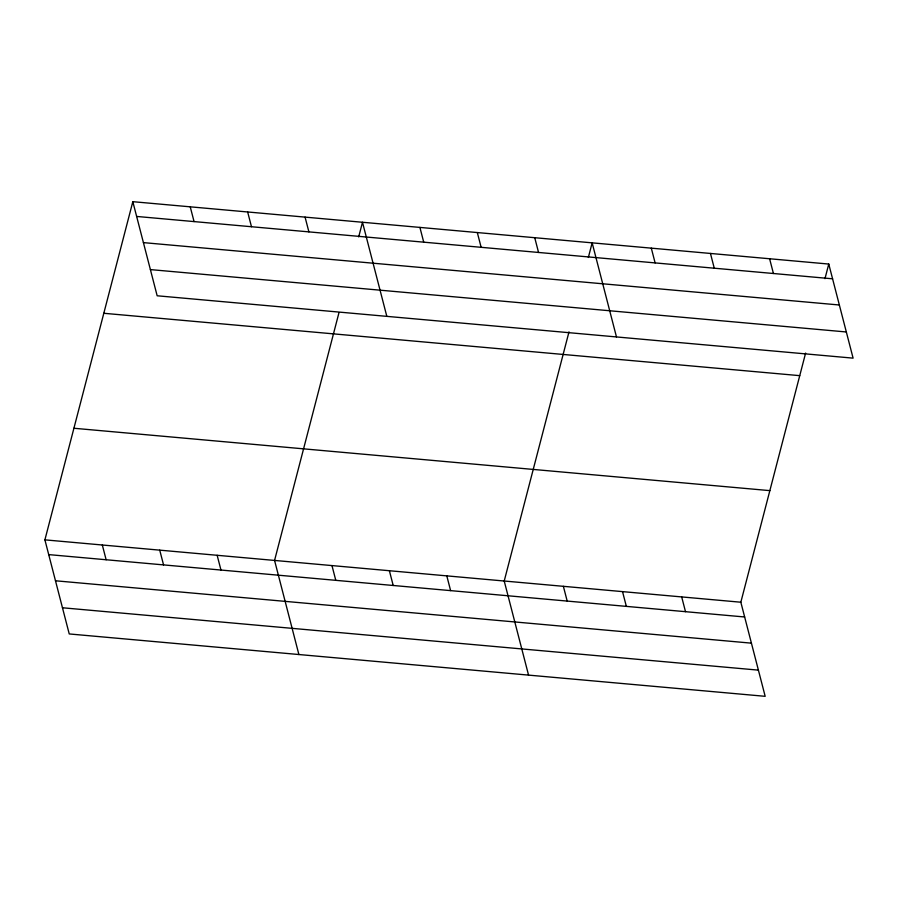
<?xml version="1.0" encoding="UTF-8"?>
<svg xmlns="http://www.w3.org/2000/svg" width="898" height="898" viewBox="0 0 898 898"><rect width="100%" height="100%" fill="white"/><g stroke="black" fill="none" stroke-linecap="round" stroke-linejoin="round"><path stroke-width="1.35" d="M805.618 353.071L740.839 602.221L765.175 696.32L69.236 633.943L44.9 539.855L132.825 201.68L828.764 264.057L853.1 358.145L157.161 295.779L132.825 201.68M338.995 312.605L274.564 560.431L298.888 654.53M358.695 236.881L362.489 222.266L386.825 316.354M569.006 331.856L504.216 581.017L528.552 675.105M588.347 257.468L592.152 242.853L616.477 336.941M824.97 278.672L828.764 264.057M136.642 216.44L832.581 278.807M143.422 242.617L839.349 304.994M150.393 269.591L846.331 331.968M103.809 313.279L799.748 375.656M73.917 428.256L769.855 490.634M44.9 539.855L740.839 602.221M48.717 554.605L744.655 616.982M55.485 580.782L751.424 643.159M62.467 607.766L758.395 670.133M769.608 258.759L773.425 273.508M710.453 253.449L714.269 268.21M651.308 248.151L655.113 262.901M681.683 596.923L685.5 611.673M534.737 237.701L538.553 252.461M622.527 591.625L626.344 606.375M477.321 232.56L481.137 247.309M563.372 586.327L567.188 601.076M419.905 227.407L423.721 242.168M446.8 575.876L450.616 590.626M305.073 217.125L308.89 231.875M389.384 570.724L393.201 585.485M247.657 211.973L251.474 226.723M331.968 565.583L335.785 580.332M190.241 206.832L194.058 221.582M217.148 555.29L220.964 570.039M159.732 550.148L163.548 564.898M102.316 544.996L106.132 559.746"/></g></svg>
